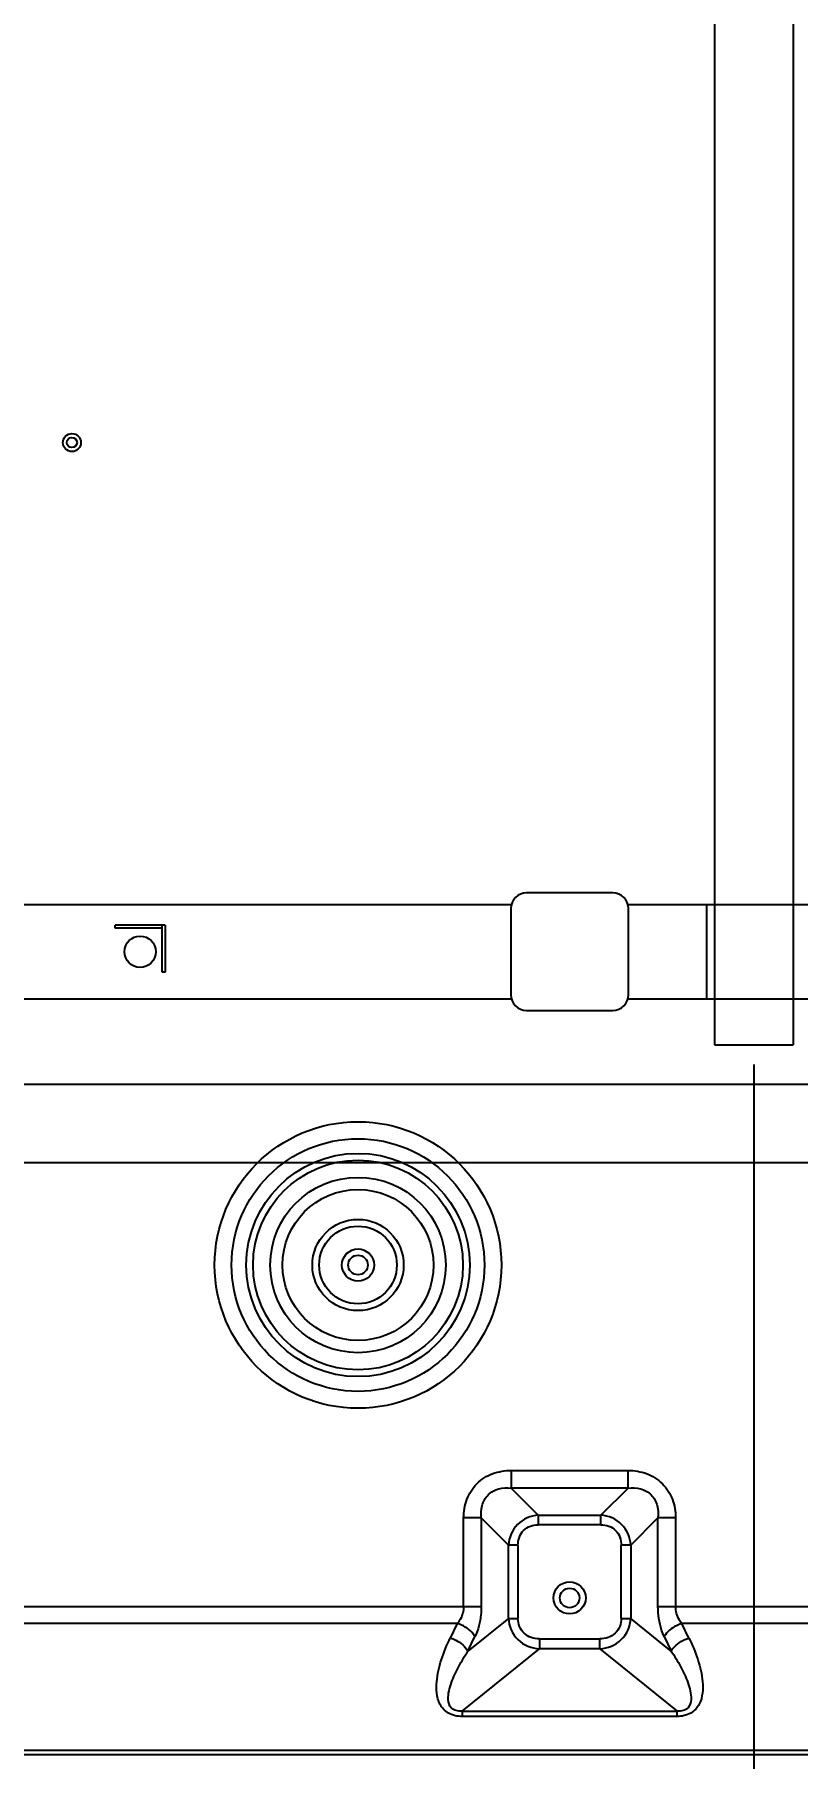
# Model space of a CAD drawing. Header units: millimetres. Extents: x 7835 to 8931, y -815 to 22.
# Drawn here: x 8315 to 8412.4, y -630.7 to -410.6 of the extents above; entities that cross this region are included whole.
import ezdxf

# ---------------------------------------------------------------- set-up
doc = ezdxf.new("R2010")
doc.units = ezdxf.units.MM
doc.header["$LTSCALE"] = 46.255
doc.header["$PDMODE"] = 3
doc.header["$PDSIZE"] = 0.3125
doc.layers.get('0').update_dxf_attribs({"linetype": 'CONTINUOUS'})
doc.layers.get('Defpoints').update_dxf_attribs({"linetype": 'CONTINUOUS'})
doc.styles.get("Standard").update_dxf_attribs({"font": 'simfang.ttf'})
doc.dimstyles.new('001', dxfattribs={"dimscale": 2.5, "dimtxt": 4, "dimasz": 2.5, "dimexe": 1, "dimexo": 1, "dimgap": 0.5, "dimtad": 0, "dimzin": 0, "dimdsep": 46, "dimtxsty": 'Standard', "dimcen": 0, "dimclrd": 2, "dimclre": 2, "dimclrt": 5, "dimadec": 0, "dimazin": 0, "dimtp": 0.01, "dimtm": 0.01, "dimtfac": 1, "dimtofl": 0, "dimtmove": 0, "dimatfit": 3, "dimldrblk": 'CLOSED', "dimfxl": 1, "dimtolj": 1, "dimtzin": 0, "dimarcsym": 0})

# ---------------------------------------------------------------- blocks, each defined once
blk = doc.blocks.new('02')
at = {"color": 1}
for p, q in [((8139.28, -125.82), (8139.28, -539.62)), ((8149.28, -125.82), (8149.28, -539.62)), ((8139.28, -539.62), (8149.28, -539.62))]:
    blk.add_line(p, q, dxfattribs=at)
at = {"color": 2}
blk.add_line((8139.28, -539.62), (8139.28, -539.62), dxfattribs=at)
blk.add_line((8139.28, -539.62), (8139.28, -539.62), dxfattribs=at)
blk = doc.blocks.new('A$C61f20c2e')
at = {"color": 3, "linetype": 'Continuous'}
for p, q in [((458.5, 13.5), (0, 13.5)), ((471.5, 15), (460.5, 15)), ((932.5, 13.5), (473.5, 13.5)), ((483.5, 1.5), (483.5, 13.5)), ((458.5, 13), (458.5, 2)), ((473.5, 2), (473.5, 13)), ((0, 1.5), (458.5, 1.5)), ((473.5, 1.5), (932, 1.5)), ((460.5, 0), (471.5, 0))]:
    blk.add_line(p, q, dxfattribs=at)
for centre, start, end in [((460.5, 13), 90, 180), ((471.5, 13), 0, 90), ((460.5, 2), 180, 270), ((471.5, 2), 270, 0)]:
    blk.add_arc(centre, 2, start, end, dxfattribs=at)
blk = doc.blocks.new('001')
at = {"color": 1, "linetype": 'Continuous'}
for p, q in [((7927.68, -110.82), (8838.88, -110.82)), ((7927.68, -120.82), (8838.88, -120.82))]:
    blk.add_line(p, q, dxfattribs=at)
blk = doc.blocks.new('*D431')
at = {"color": 2, "lineweight": -2, "transparency": 16777216}
for p, q in [((8406.78, -542.12), (8406.78, -680.92)), ((8622.28, -542.12), (8622.28, -680.92)), ((8413.03, -678.42), (8492.08, -678.42)), ((8616.03, -678.42), (8536.98, -678.42))]:
    blk.add_line(p, q, dxfattribs=at)
at = {"color": 2, "transparency": 16777216}
for points in [[(8413.03, -677.38), (8413.03, -679.46), (8406.78, -678.42)], [(8616.03, -677.38), (8616.03, -679.46), (8622.28, -678.42)]]:
    blk.add_solid(points, dxfattribs=at)
at = {"layer": 'Defpoints', "color": 0, "transparency": 16777216}
for p in [(8406.78, -539.62), (8622.28, -539.62), (8406.78, -678.42)]:
    blk.add_point(p, dxfattribs=at)
at = {"color": 5, "transparency": 16777216, "insert": (8514.53, -678.42), "char_height": 10, "attachment_point": 5}
blk.add_mtext('\\A1;215.50', dxfattribs=at)
blk = doc.blocks.new('_CLOSED')
at = {"color": 0, "linetype": 'ByBlock'}
for p, q in [((0, 0), (-1, 0.167)), ((-1, 0.167), (-1, -0.167)), ((-1, -0.167), (0, 0)), ((-1, 0), (0, 0))]:
    blk.add_line(p, q, dxfattribs=at)
blk = doc.blocks.new('*D432')
at = {"color": 2, "lineweight": -2, "transparency": 16777216}
for p, q in [((8144.28, -542.12), (8144.28, -680.92)), ((8406.78, -542.12), (8406.78, -680.92)), ((8150.53, -678.42), (8253.08, -678.42)), ((8400.53, -678.42), (8297.98, -678.42))]:
    blk.add_line(p, q, dxfattribs=at)
at = {"color": 2, "transparency": 16777216}
for points in [[(8150.53, -677.38), (8150.53, -679.46), (8144.28, -678.42)], [(8400.53, -677.38), (8400.53, -679.46), (8406.78, -678.42)]]:
    blk.add_solid(points, dxfattribs=at)
at = {"layer": 'Defpoints', "color": 0, "transparency": 16777216}
for p in [(8144.28, -539.62), (8406.78, -539.62), (8144.28, -678.42)]:
    blk.add_point(p, dxfattribs=at)
at = {"color": 5, "transparency": 16777216, "insert": (8275.53, -678.42), "char_height": 10, "attachment_point": 5}
blk.add_mtext('\\A1;262.50', dxfattribs=at)

msp = doc.modelspace()

# ---------------------------------------------------------------- linework, layer by layer
at = {"color": 7, "linetype": 'Continuous'}
for p, q in [((8331.675, -524.32), (8325.275, -524.32)), ((8325.275, -524.72), (8325.275, -524.32)), ((8331.275, -524.72), (8325.275, -524.72)), ((8331.275, -530.32), (8331.275, -524.32)), ((8331.675, -524.32), (8331.675, -530.32)), ((8331.675, -530.32), (8331.275, -530.32)), ((8375.814, -593.946), (8390.737, -593.946)), ((8375.814, -593.946), (8375.814, -596.198)), ((8390.737, -596.198), (8390.737, -593.946)), ((8390.737, -596.198), (8375.814, -596.198)), ((8379.278, -599.662), (8375.814, -596.198)), ((8390.737, -596.198), (8387.273, -599.662)), ((8372.004, -600.009), (8369.752, -600.009)), ((8369.752, -611.305), (8369.752, -600.009)), ((8372.004, -600.009), (8375.468, -603.473)), ((8372.004, -600.009), (8372.004, -611.305)), ((8379.278, -599.662), (8387.273, -599.662)), ((8379.278, -599.662), (8379.278, -600.875)), ((8387.273, -600.875), (8387.273, -599.662)), ((8391.083, -603.473), (8394.547, -600.009)), ((8396.799, -600.009), (8394.547, -600.009)), ((8394.547, -611.305), (8394.547, -600.009)), ((8396.799, -600.009), (8396.799, -611.305)), ((8387.273, -600.875), (8379.278, -600.875)), ((8376.68, -603.473), (8375.468, -603.473)), ((8375.468, -612.835), (8375.468, -603.473)), ((8376.68, -603.473), (8376.68, -612.835)), ((8391.083, -603.473), (8389.871, -603.473)), ((8389.871, -612.835), (8389.871, -603.473)), ((8391.083, -603.473), (8391.083, -612.835)), ((8298.445, -611.305), (8372.004, -611.305)), ((8394.547, -611.305), (8542.372, -611.305)), ((8368.941, -613.491), (8301.507, -613.491)), ((8368.941, -613.491), (8368.046, -615.34)), ((8375.468, -612.835), (8370.297, -617.011)), ((8375.468, -612.835), (8376.68, -612.835)), ((8389.871, -612.835), (8391.083, -612.835)), ((8396.253, -617.011), (8391.083, -612.835)), ((8539.31, -613.491), (8397.609, -613.491)), ((8398.505, -615.34), (8397.609, -613.491)), ((8370.297, -617.011), (8371.193, -615.162)), ((8379.412, -615.446), (8387.139, -615.446)), ((8379.412, -615.446), (8379.412, -616.715)), ((8387.139, -616.715), (8387.139, -615.446)), ((8395.358, -615.162), (8396.253, -617.011)), ((8369.573, -624.662), (8379.412, -616.715)), ((8387.139, -616.715), (8379.412, -616.715)), ((8387.139, -616.715), (8396.978, -624.662)), ((8369.573, -624.662), (8396.978, -624.662)), ((8369.573, -624.662), (8369.573, -625.347)), ((8396.978, -625.347), (8396.978, -624.662)), ((8396.978, -625.347), (8369.573, -625.347)), ((8302.046, -629.651), (8538.771, -629.651)), ((8538.771, -630.245), (8302.046, -630.245))]:
    msp.add_line(p, q, dxfattribs=at)
for centre, radius in [((8319.775, -462.72), 1.15), ((8319.775, -462.72), 0.65), ((8356.275, -567.72), 18.292), ((8356.275, -567.72), 16.127), ((8356.275, -567.72), 14.251), ((8356.275, -567.72), 13.384), ((8356.275, -567.72), 11.193), ((8356.275, -567.72), 9.634), ((8356.275, -567.72), 5.823), ((8356.275, -567.72), 4.957), ((8356.275, -567.72), 2.05), ((8356.275, -567.72), 1.25), ((8383.275, -610.22), 2.05), ((8383.275, -610.22), 1.25)]:
    msp.add_circle(centre, radius, dxfattribs=at)
at = {"color": 7, "true_color": 0xffffff}
msp.add_circle((8328.475, -527.72), 2, dxfattribs=at)
at = {"color": 7, "linetype": 'Continuous'}
for points, knots in [([(8369.752, -600.009), (8369.752, -599.211), (8370.006, -597.599), (8371.315, -595.509), (8373.404, -594.2), (8375.017, -593.946), (8375.814, -593.946)], [0, 0, 0, 0, 0.2502569, 0.4999934, 0.7497308, 1, 1, 1, 1]), ([(8390.737, -593.946), (8391.534, -593.946), (8393.147, -594.2), (8395.236, -595.509), (8396.545, -597.599), (8396.799, -599.211), (8396.799, -600.009)], [0, 0, 0, 0, 0.2502569, 0.4999934, 0.7497308, 1, 1, 1, 1]), ([(8372.004, -600.009), (8371.949, -599.488), (8371.98, -598.415), (8372.753, -596.947), (8374.22, -596.175), (8375.293, -596.143), (8375.814, -596.198)], [0, 0, 0, 0, 0.2495821, 0.5000064, 0.7504271, 1, 1, 1, 1]), ([(8390.737, -596.198), (8391.258, -596.143), (8392.331, -596.175), (8393.798, -596.947), (8394.571, -598.415), (8394.602, -599.488), (8394.547, -600.009)], [0, 0, 0, 0, 0.2495821, 0.5000064, 0.7504271, 1, 1, 1, 1]), ([(8379.278, -599.662), (8378.318, -599.728), (8376.352, -600.547), (8375.533, -602.512), (8375.468, -603.473)], [0, 0, 0, 0, 0.5000384, 1, 1, 1, 1]), ([(8391.083, -603.473), (8391.018, -602.512), (8390.199, -600.547), (8388.233, -599.727), (8387.273, -599.662)], [0, 0, 0, 0, 0.5000384, 1, 1, 1, 1]), ([(8376.68, -603.473), (8376.68, -602.803), (8377.167, -601.361), (8378.609, -600.875), (8379.278, -600.875)], [0, 0, 0, 0, 0.5001369, 1, 1, 1, 1]), ([(8387.273, -600.875), (8387.942, -600.875), (8389.385, -601.361), (8389.871, -602.803), (8389.871, -603.473)], [0, 0, 0, 0, 0.5001369, 1, 1, 1, 1]), ([(8369.752, -611.305), (8369.752, -611.516), (8369.679, -612.302), (8369.316, -613.053), (8368.941, -613.491)], [0, 0, 0, 0, 0.267778, 1, 1, 1, 1]), ([(8372.004, -611.305), (8372.004, -611.661), (8371.936, -612.977), (8371.613, -614.294), (8371.193, -615.162)], [0, 0, 0, 0, 0.2692902, 1, 1, 1, 1]), ([(8395.358, -615.162), (8395.227, -614.893), (8394.736, -613.665), (8394.547, -612.326), (8394.547, -611.305)], [0, 0, 0, 0, 0.2265291, 1, 1, 1, 1]), ([(8397.609, -613.491), (8397.49, -613.351), (8397.027, -612.715), (8396.799, -611.907), (8396.799, -611.305)], [0, 0, 0, 0, 0.233566, 1, 1, 1, 1]), ([(8371.193, -615.162), (8371.095, -614.972), (8370.532, -614.198), (8369.649, -613.692), (8368.941, -613.491)], [0, 0, 0, 0, 0.225099, 1, 1, 1, 1]), ([(8375.468, -612.835), (8375.525, -613.823), (8376.396, -615.845), (8378.425, -616.656), (8379.412, -616.715)], [0, 0, 0, 0, 0.5001104, 1, 1, 1, 1]), ([(8379.412, -615.446), (8378.723, -615.446), (8377.246, -614.989), (8376.68, -613.521), (8376.68, -612.835)], [0, 0, 0, 0, 0.5012747, 1, 1, 1, 1]), ([(8389.871, -612.835), (8389.871, -613.521), (8389.304, -614.989), (8387.827, -615.446), (8387.139, -615.446)], [0, 0, 0, 0, 0.4989191, 1, 1, 1, 1]), ([(8387.139, -616.715), (8388.126, -616.656), (8390.155, -615.845), (8391.026, -613.823), (8391.083, -612.835)], [0, 0, 0, 0, 0.4999515, 1, 1, 1, 1]), ([(8397.609, -613.491), (8397.366, -613.56), (8396.488, -613.902), (8395.676, -614.545), (8395.358, -615.162)], [0, 0, 0, 0, 0.2666579, 1, 1, 1, 1]), ([(8369.573, -625.347), (8368.968, -625.347), (8367.78, -625.13), (8366.632, -623.851), (8366.271, -622.371), (8366.283, -620.429), (8366.861, -618.037), (8367.615, -616.229), (8368.046, -615.34)], [0, 0, 0, 0, 0.1491421, 0.2793245, 0.3992686, 0.5175349, 0.7561339, 1, 1, 1, 1]), ([(8368.046, -615.34), (8368.289, -615.409), (8369.168, -615.751), (8369.979, -616.394), (8370.297, -617.011)], [0, 0, 0, 0, 0.2666579, 1, 1, 1, 1]), ([(8396.253, -617.011), (8396.351, -616.821), (8396.915, -616.047), (8397.798, -615.541), (8398.505, -615.34)], [0, 0, 0, 0, 0.225099, 1, 1, 1, 1]), ([(8398.505, -615.34), (8398.936, -616.229), (8399.69, -618.037), (8400.268, -620.429), (8400.28, -622.371), (8399.919, -623.851), (8398.771, -625.13), (8397.583, -625.346), (8396.978, -625.347)], [0, 0, 0, 0, 0.2438641, 0.4824601, 0.6007249, 0.720666, 0.8508404, 1, 1, 1, 1]), ([(8369.573, -624.662), (8369.31, -624.685), (8368.797, -624.681), (8367.973, -624.231), (8367.711, -623.18), (8367.868, -622.088), (8368.185, -621.025), (8368.614, -619.993), (8369.29, -618.635), (8369.88, -617.653), (8370.297, -617.011)], [0, 0, 0, 0, 0.0843066, 0.1605919, 0.2815312, 0.3978029, 0.5152861, 0.634381, 0.7549697, 1, 1, 1, 1]), ([(8396.253, -617.011), (8396.671, -617.653), (8397.261, -618.635), (8397.937, -619.993), (8398.366, -621.025), (8398.683, -622.088), (8398.84, -623.18), (8398.578, -624.231), (8397.754, -624.681), (8397.241, -624.685), (8396.978, -624.662)], [0, 0, 0, 0, 0.2450285, 0.365616, 0.4847095, 0.6021923, 0.7184631, 0.8393979, 0.9156907, 1, 1, 1, 1])]:
    msp.add_open_spline(points, degree=3, knots=knots, dxfattribs=at)

# ---------------------------------------------------------------- block references
at = {"color": 2}
for name, p in [('02', (262.5, 0)), ('A$C61f20c2e', (7917.275, -535.22)), ('001', (0, -433.8))]:
    msp.add_blockref(name, p, dxfattribs=at)

# ---------------------------------------------------------------- dimensions: what is measured, and where the dimension line sits
for base, p1, p2, picture, middle in [((8144.275, -678.417), (8406.776, -539.62), (8144.275, -539.62), '*D432', (8275.526, -678.417)), ((8406.776, -678.417), (8622.276, -539.62), (8406.776, -539.62), '*D431', (8514.526, -678.417))]:
    dim = msp.add_linear_dim(base=base, p1=p1, p2=p2, dimstyle='001', override={"dimtmove": 1}, dxfattribs=at)
    dim.commit()
    dim.dimension.update_dxf_attribs({"geometry": picture, "text_midpoint": middle})

doc.saveas('drawing.dxf')
